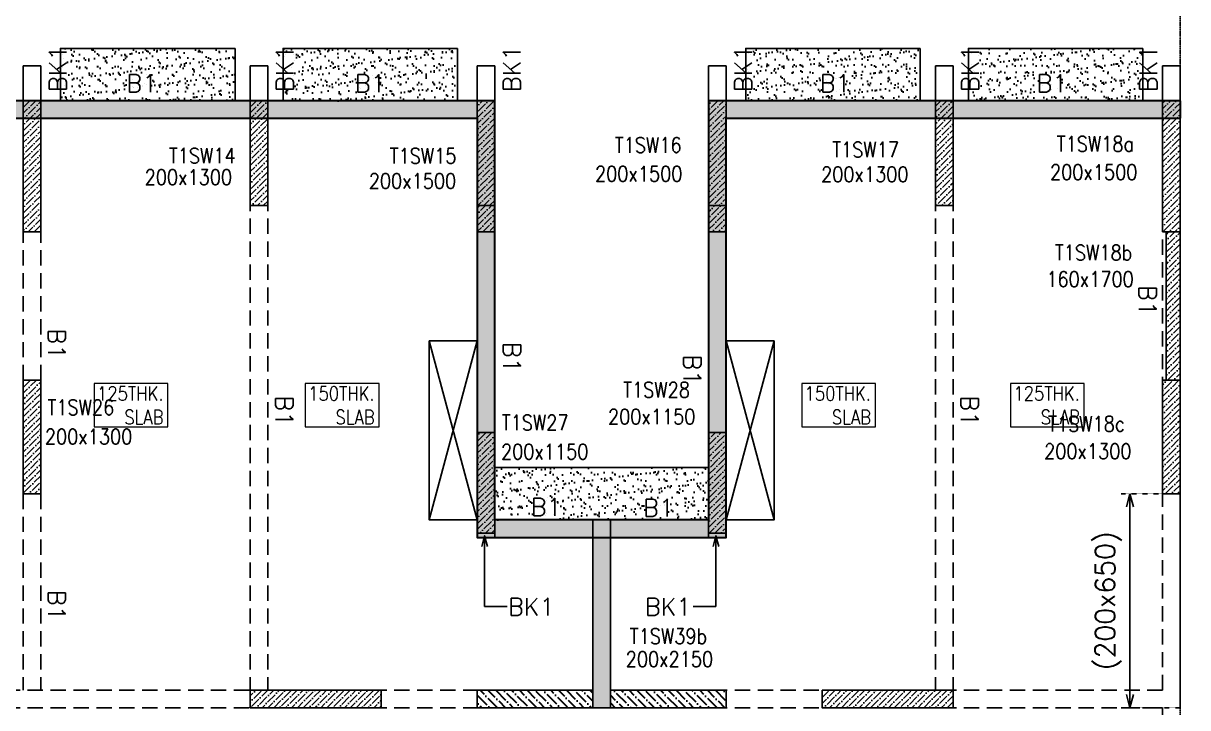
# Model space of a CAD drawing. Header units: millimetres. Extents: x 1078357 to 2594950, y -4969473 to -4636555.
# Drawn here: x 2314648 to 2327986, y -4654775 to -4646938 of the extents above; entities that cross this region are included whole.
import ezdxf

# ---------------------------------------------------------------- set-up
doc = ezdxf.new("R2010")
doc.units = ezdxf.units.MM
doc.header["$PDMODE"] = 35
for name, pattern in [('CENTER', [2, 1.25, -0.25, 0.25, -0.25]), ('CONTINOUS', [0]), ('DOT', [0.25, 0, -0.25]), ('HIDDEN', [0.375, 0.25, -0.125]), ('New Retail block$0$CONTINOUS', [0])]:
    doc.linetypes.add(name, pattern=pattern)
doc.layers.get('0').update_dxf_attribs({"lineweight": 0})
doc.layers.get('Defpoints').update_dxf_attribs({"lineweight": 0})
for name, color, linetype, lineweight in [('A-_ANOTDIMA_D-', 6, 'Continuous', 13), ('COL. NO.', 30, 'Continuous', 25), ('COL. SIZE', 7, 'Continuous', 25), ('HATCH', 8, 'Continuous', 30), ('RCC UPSTAND', 43, 'Continuous', 30), ('SLAB THK.', 6, 'Continuous', 0)]:
    doc.layers.add(name, color=color, linetype=linetype, lineweight=lineweight)
for name, color, linetype in [('B-200x450', 52, 'HIDDEN'), ('B-200x650', 241, 'HIDDEN'), ('BK1-200x650', 241, 'HIDDEN'), ('DROP SLAB', 8, 'Continuous'), ('EXPANSION JOINT', 10, 'HIDDEN'), ('EXPANTION JOINT', 240, 'Continuous'), ('NON STR. RCC WALL', 6, 'Continuous'), ('S-COLUMN_SHEAR WALL', 1, 'Continuous'), ('S-DIM', 2, 'Continuous'), ('S-PROJECTION', 54, 'New Retail block$0$CONTINOUS')]:
    doc.layers.add(name, color=color, linetype=linetype)
doc.styles.add('Roman', font='romans')
doc.styles.add('ROMANS', font='romans.shx', dxfattribs={"width": 0.85})
doc.dimstyles.new('HARESH', dxfattribs={"dimtxt": 150, "dimasz": 75, "dimexe": 0, "dimexo": 0, "dimgap": 25, "dimtad": 1, "dimdec": 0, "dimdsep": 46, "dimtxsty": 'Roman', "dimblk": 'OBLIQUE', "dimcen": 225, "dimdle": 25, "dimclrd": 2, "dimclre": 2, "dimclrt": 7, "dimadec": 8, "dimazin": 1, "dimtfac": 1, "dimtdec": 0, "dimtmove": 0, "dimatfit": 0, "dimfxl": 1, "dimlwd": -1, "dimlwe": -1, "dimarcsym": 0})
pattern_1 = [(315, (-1047861.91, 9339773.61), (123.47852166, -33.67596045), [158.75, -31.75, 0, -31.75])]
pattern_2 = [(45, (3219741.57, -9356948.105), (25.25697034, 92.60889125), [119.0625, -23.8125, 0, -23.8125])]
pattern_3 = [(45, (3275503.175, -9394779.674), (25.25697034, 92.60889125), [119.0625, -23.8125, 0, -23.8125])]
pattern_4 = [(45, (3238950.164, -9363849.92), (25.25697034, 92.60889125), [119.0625, -23.8125, 0, -23.8125])]

# ---------------------------------------------------------------- blocks, each defined once
blk = doc.blocks.new('_Oblique')
at = {"color": 0, "linetype": 'ByBlock', "lineweight": -2}
blk.add_line((-0.5, -0.5), (0.5, 0.5), dxfattribs=at)
blk = doc.blocks.new('*D1147')
at = {"layer": 'Defpoints', "color": 0, "linetype": 'CONTINOUS', "ltscale": 0.5, "transparency": 16777216}
for p in [(2328073, -4645812, 3), (2328073, -4645862), (2327898, -4647825, 0)]:
    blk.add_point(p, dxfattribs=at)
at = {"layer": 'EXPANTION JOINT', "color": 2, "linetype": 'DOT', "ltscale": 0.5, "transparency": 16777216}
for p, q in [((2327898, -4647825), (2327898, -4645762)), ((2328073, -4645812), (2328073, -4645962))]:
    blk.add_line(p, q, dxfattribs=at)
at = {"layer": 'EXPANTION JOINT', "color": 2, "linetype": 'CONTINOUS', "ltscale": 0.5, "transparency": 16777216}
for p, q in [((2327898, -4645862), (2327748, -4645862)), ((2327898, -4645862), (2328073, -4645862)), ((2328073, -4645862), (2331437, -4645862))]:
    blk.add_line(p, q, dxfattribs=at)
at = {"layer": 'EXPANTION JOINT', "color": 2, "linetype": 'CONTINOUS', "ltscale": 0.5, "transparency": 16777216, "xscale": 150, "yscale": 150, "zscale": 150}
blk.add_blockref('_Oblique', (2327898, -4645862), dxfattribs=at)
at = {"layer": 'EXPANTION JOINT', "color": 2, "linetype": 'CONTINOUS', "ltscale": 0.5, "transparency": 16777216, "xscale": 150, "yscale": 150, "zscale": 150, "rotation": 180}
blk.add_blockref('_Oblique', (2328073, -4645862), dxfattribs=at)
at = {"layer": 'EXPANTION JOINT', "color": 7, "linetype": 'CONTINOUS', "ltscale": 0.5, "transparency": 16777216, "char_height": 225, "attachment_point": 5, "style": 'Roman'}
for s, insert in [('175mm', (2329905, -4645674)), ('EXPANSION JOINT ', (2329905, -4646049))]:
    blk.add_mtext(s, dxfattribs=dict(at, insert=insert))
blk = doc.blocks.new('_Open30')
at = {"color": 0, "linetype": 'ByBlock', "lineweight": -2}
for p, q in [((-1, 0.268), (0, 0)), ((0, 0), (-1, -0.268)), ((0, 0), (-1, 0))]:
    blk.add_line(p, q, dxfattribs=at)
blk = doc.blocks.new('*D1148')
at = {"layer": 'Defpoints', "color": 0, "linetype": 'CONTINOUS', "ltscale": 0.5, "transparency": 16777216}
for p in [(2327898, -4652325, 0), (2327324, -4654775), (2327898, -4654775, 0)]:
    blk.add_point(p, dxfattribs=at)
at = {"layer": 'S-DIM', "color": 2, "linetype": 'DOT', "ltscale": 0.5, "transparency": 16777216}
for p, q in [((2327898, -4652325), (2327224, -4652325)), ((2327898, -4654775), (2327224, -4654775))]:
    blk.add_line(p, q, dxfattribs=at)
at = {"layer": 'S-DIM', "color": 2, "linetype": 'CONTINOUS', "ltscale": 0.5, "transparency": 16777216}
blk.add_line((2327324, -4652475), (2327324, -4654625), dxfattribs=at)
at = {"layer": 'S-DIM', "color": 2, "linetype": 'CONTINOUS', "ltscale": 0.5, "transparency": 16777216, "xscale": 150, "yscale": 150, "zscale": 150}
for p, rotation in [((2327324, -4652325), 90), ((2327324, -4654775), 270)]:
    blk.add_blockref('_Open30', p, dxfattribs=dict(at, rotation=rotation))
at = {"layer": 'S-DIM', "color": 7, "linetype": 'CONTINOUS', "ltscale": 0.5, "transparency": 16777216, "insert": (2327077, -4653550), "char_height": 225, "attachment_point": 5, "rotation": 90, "style": 'Roman'}
blk.add_mtext('(200x650)', dxfattribs=at)
blk = doc.blocks.new('G$CD63B60BD')
at = {"layer": 'COL. NO.', "linetype": 'Continuous', "style": 'ROMANS', "width": 0.85}
for s, p in [('T1SW16', (38076, 15305, -320)), ('T1SW18a', (43138, 15318, 0)), ('T1SW14', (32968, 15184, -270)), ('T1SW15', (35497, 15181, -320)), ('T1SW17', (40566, 15253, -320)), ('T1SW18b', (43117, 14074, 0)), ('T1SW28', (38171, 12503, -320)), ('T1SW26', (31577, 12301, -320)), ('T1SW27', (36781, 12127, -320)), ('T1SW18c', (43038, 12113, 0)), ('T1SW39b', (38247, 9681, -320))]:
    blk.add_text(s, height=175, dxfattribs=at).set_placement(p)
at = {"layer": 'COL. SIZE', "linetype": 'Continuous', "style": 'ROMANS', "width": 0.85}
for s, p in [('200x1300', (32691, 14937, -320)), ('200x1500', (37849, 14976, -320)), ('200x1300', (40439, 14970, -320)), ('200x1500', (43061, 14995, 0)), ('200x1500', (35258, 14894, -320)), ('160x1700', (43019, 13770, 0)), ('200x1150', (37998, 12195, -320)), ('200x1300', (31548, 11967, -320)), ('200x1150', (36772, 11794, -320)), ('200x1300', (42993, 11799, 0)), ('200x2150', (38201, 9419, -320))]:
    blk.add_text(s, height=175, dxfattribs=at).set_placement(p)

msp = doc.modelspace()

# ---------------------------------------------------------------- hatches: boundary and pattern name
at = {"ltscale": 700}
h = msp.add_hatch(dxfattribs=at)
h.set_pattern_fill('ANSI36', color=8, scale=15)
h.set_pattern_definition(pattern_4)
h.paths.add_polyline_path([(2314647.8, -4647825.1), (2314847.8, -4647825.1), (2314847.8, -4649325.1), (2314647.8, -4649325.1)])
h = msp.add_hatch(dxfattribs=at)
h.set_pattern_fill('ANSI36', color=8, scale=15)
h.set_pattern_definition(pattern_4)
h.paths.add_polyline_path([(2314847.8, -4647825.1), (2314647.8, -4647825.1), (2314647.8, -4649325.1), (2314847.8, -4649325.1)])
h = msp.add_hatch(dxfattribs=at)
h.set_pattern_fill('ANSI36', color=8, scale=15)
h.set_pattern_definition(pattern_4)
h.paths.add_polyline_path([(2319847.8, -4649025.1), (2320047.8, -4649025.1), (2320047.8, -4647825.1), (2319847.8, -4647825.1)])
h = msp.add_hatch(dxfattribs=at)
h.set_pattern_fill('ANSI36', color=8, scale=15)
h.set_pattern_definition(pattern_4)
h.paths.add_polyline_path([(2322497.8, -4649025.1), (2322497.8, -4647825.2), (2322697.8, -4647825.2), (2322697.8, -4649025.1)])
h = msp.add_hatch(dxfattribs=at)
h.set_pattern_fill('ANSI36', color=8, scale=15)
h.set_pattern_definition(pattern_4)
h.paths.add_polyline_path([(2327897.8, -4647825.2), (2327697.8, -4647825.2), (2327697.8, -4649325.1), (2327897.8, -4649325.1)])
h = msp.add_hatch(dxfattribs=at)
h.set_pattern_fill('ANSI36', color=8, scale=15)
h.set_pattern_definition(pattern_4)
h.paths.add_polyline_path([(2319847.7, -4652775.1), (2320047.7, -4652775.1), (2320047.7, -4651625.2), (2319847.7, -4651625.2)])
h = msp.add_hatch(dxfattribs=at)
h.set_pattern_fill('ANSI36', color=8, scale=15)
h.set_pattern_definition(pattern_4)
h.paths.add_polyline_path([(2322697.7, -4652775.2), (2322497.7, -4652775.2), (2322497.7, -4651625.1), (2322697.7, -4651625.1)])
at = {"layer": 'HATCH'}
h = msp.add_hatch(dxfattribs=at)
h.set_pattern_fill('AR-SAND', color=8, scale=3, angle=179.97015)
h.set_pattern_definition([(37.4701541, (-575135.8, 9339745.12), (-4.7236114, 146.8264517), [0, -115.824, 0, -129.54, 0, -123.825]), (7.4701541, (-575135.8, 9339745.12), (134.9689868, 214.9772528), [0, -62.484, 0, -104.394, 0, -40.005]), (327.4701541, (-575229.52, 9339745.16), (237.2979035, 0.3075449), [0, -38.1, 0, -137.16, 0, -179.07]), (317.4701541, (-575229.52, 9339745.16), (229.1017424, 66.759465), [0, -19.05, 0, -89.916, 0, -102.87])])
h.paths.add_polyline_path([(2317072.8, -4647225.1), (2315072.8, -4647225.1), (2315072.8, -4647825.1), (2317072.8, -4647825.1)])
h = msp.add_hatch(dxfattribs=at)
h.set_pattern_fill('AR-SAND', color=8, scale=3, angle=179.97015)
h.set_pattern_definition([(37.4701541, (-577685.8, 9339745.12), (-4.7236114, 146.8264517), [0, -115.824, 0, -129.54, 0, -123.825]), (7.4701541, (-577685.8, 9339745.12), (134.9689868, 214.9772528), [0, -62.484, 0, -104.394, 0, -40.005]), (327.4701541, (-577779.52, 9339745.16), (237.2979035, 0.3075449), [0, -38.1, 0, -137.16, 0, -179.07]), (317.4701541, (-577779.52, 9339745.16), (229.1017424, 66.759465), [0, -19.05, 0, -89.916, 0, -102.87])])
h.paths.add_polyline_path([(2319622.8, -4647225.1), (2317622.8, -4647225.1), (2317622.8, -4647825.1), (2319622.8, -4647825.1)])
h = msp.add_hatch(dxfattribs=at)
h.set_pattern_fill('AR-SAND', color=8, scale=3, angle=179.97015)
h.set_pattern_definition([(37.4701541, (-582985.8, 9339745.12), (-4.7236114, 146.8264517), [0, -115.824, 0, -129.54, 0, -123.825]), (7.4701541, (-582985.8, 9339745.12), (134.9689868, 214.9772528), [0, -62.484, 0, -104.394, 0, -40.005]), (327.4701541, (-583079.52, 9339745.16), (237.2979035, 0.3075449), [0, -38.1, 0, -137.16, 0, -179.07]), (317.4701541, (-583079.52, 9339745.16), (229.1017424, 66.759465), [0, -19.05, 0, -89.916, 0, -102.87])])
h.paths.add_polyline_path([(2324922.8, -4647225.1), (2322922.8, -4647225.1), (2322922.8, -4647825.1), (2324922.8, -4647825.1)])
h = msp.add_hatch(dxfattribs=at)
h.set_pattern_fill('AR-SAND', color=8, scale=3, angle=179.97015)
h.set_pattern_definition([(37.4701541, (-585535.8, 9339745.12), (-4.7236114, 146.8264517), [0, -115.824, 0, -129.54, 0, -123.825]), (7.4701541, (-585535.8, 9339745.12), (134.9689868, 214.9772528), [0, -62.484, 0, -104.394, 0, -40.005]), (327.4701541, (-585629.52, 9339745.16), (237.2979035, 0.3075449), [0, -38.1, 0, -137.16, 0, -179.07]), (317.4701541, (-585629.52, 9339745.16), (229.1017424, 66.759465), [0, -19.05, 0, -89.916, 0, -102.87])])
h.paths.add_polyline_path([(2327472.8, -4647225.1), (2325472.8, -4647225.1), (2325472.8, -4647825.1), (2327472.8, -4647825.1)])
h = msp.add_hatch(dxfattribs=at)
h.set_pattern_fill('AR-SAND', color=8, scale=3, angle=179.97015)
h.set_pattern_definition([(37.4701541, (-1674910.51, 14023714.23), (-4.72361136, 146.8264517), [0, -115.824, 0, -129.54, 0, -123.825]), (7.4701541, (-1674910.5, 14023714.23), (134.9689868, 214.9772528), [0, -62.484, 0, -104.394, 0, -40.005]), (327.4701541, (-1675004.23, 14023714.27), (237.2979035, 0.3075449), [0, -38.1, 0, -137.16, 0, -179.07]), (317.4701541, (-1675004.23, 14023714.27), (229.1017424, 66.759465), [0, -19.05, 0, -89.916, 0, -102.87])])
h.paths.add_polyline_path([(2322497.7, -4652025.1), (2320047.7, -4652025.1), (2320047.7, -4652625.1), (2322497.7, -4652625.1)])
at = {"layer": 'RCC UPSTAND', "linetype": 'CENTER', "ltscale": 700}
h = msp.add_hatch(dxfattribs=at)
h.set_pattern_fill('HONEY', color=8, scale=30)
h.set_pattern_definition([(0, (2286047.76, -4750426.6), (142.875, 82.48892), [95.25, -190.5]), (120, (2286047.76, -4750426.6), (-142.875, 82.48892), [95.25, -190.5]), (60, (2286047.76, -4750426.6), (3e-07, 164.97784), [-190.5, 95.25])])
h.paths.add_polyline_path([(2327897.7, -4648025.1), (2327897.7, -4647825.1), (2322497.7, -4647825.1), (2322497.7, -4652625.1), (2320047.7, -4652625.1), (2320047.7, -4647825.1), (2309447.7, -4647825.1), (2309447.7, -4652625.1), (2306997.7, -4652625.1), (2306997.7, -4647825.1), (2296397.7, -4647825.1), (2296397.7, -4652625.1), (2293947.7, -4652625.1), (2293947.7, -4647825.1), (2283347.7, -4647825.1), (2283347.7, -4652625.1), (2282022.7, -4652625.1), (2282022.7, -4654775.1), (2285897.7, -4654775.1), (2285897.7, -4656775.1), (2282022.7, -4656775.1), (2282022.7, -4658925.1), (2283347.7, -4658925.1), (2283347.7, -4663725.1), (2293947.7, -4663725.1), (2293947.7, -4658925.1), (2295272.7, -4658925.1), (2295272.7, -4656975.1), (2296522.7, -4656975.1), (2296522.7, -4656775.1), (2295072.7, -4656775.1), (2295072.7, -4658725.1), (2293747.7, -4658725.1), (2293747.7, -4663525.1), (2283547.7, -4663525.1), (2283547.7, -4658725.1), (2282222.7, -4658725.1), (2282222.7, -4656975.1), (2286097.7, -4656975.1), (2286097.7, -4654575.1), (2282222.7, -4654575.1), (2282222.7, -4652825.1), (2283547.7, -4652825.1), (2283547.7, -4648025.1), (2293747.7, -4648025.1), (2293747.7, -4652825.1), (2296597.7, -4652825.1), (2296597.7, -4648025.1), (2306797.7, -4648025.1), (2306797.7, -4652825.1), (2309647.7, -4652825.1), (2309647.7, -4648025.1), (2319847.7, -4648025.1), (2319847.7, -4652825.1), (2322697.7, -4652825.1), (2322697.7, -4648025.1)])
at = {"layer": 'RCC UPSTAND'}
h = msp.add_hatch(dxfattribs=at)
h.set_pattern_fill('ANSI36', color=8, scale=20, angle=270)
h.set_pattern_definition(pattern_1)
h.paths.add_polyline_path([(2321172.7, -4654575.7), (2319847.7, -4654575.4), (2319847.7, -4654774.9), (2321172.7, -4654775.1)])
h = msp.add_hatch(dxfattribs=at)
h.set_pattern_fill('ANSI36', color=8, scale=20, angle=270)
h.set_pattern_definition(pattern_1)
h.paths.add_polyline_path([(2322697.7, -4654575.7), (2321372.7, -4654575.4), (2321372.7, -4654774.9), (2322697.7, -4654775.1)])
at = {"layer": 'S-COLUMN_SHEAR WALL', "ltscale": 700}
h = msp.add_hatch(dxfattribs=at)
h.set_pattern_fill('ANSI36', color=8, scale=15)
h.set_pattern_definition([(45, (3265050.17, -9363849.94), (25.25697034, 92.60889125), [119.0625, -23.8125, 0, -23.8125])])
h.paths.add_polyline_path([(2317247.8, -4647825.1), (2317247.8, -4649025.2), (2317447.8, -4649025.2), (2317447.8, -4647825.1)])
h = msp.add_hatch(dxfattribs=at)
h.set_pattern_fill('ANSI36', color=8, scale=15)
h.set_pattern_definition(pattern_3)
h.paths.add_polyline_path([(2325097.8, -4647825.2), (2325097.8, -4649025.2), (2325297.8, -4649025.2), (2325297.8, -4647825.2)])
h = msp.add_hatch(dxfattribs=at)
h.set_pattern_fill('ANSI36', color=8, scale=15)
h.set_pattern_definition(pattern_2)
h.paths.add_polyline_path([(2320047.7, -4649025.1), (2320047.7, -4649325.1), (2319847.7, -4649325.1), (2319847.7, -4649025.1)])
h = msp.add_hatch(dxfattribs=at)
h.set_pattern_fill('ANSI36', color=8, scale=15)
h.set_pattern_definition(pattern_2)
h.paths.add_polyline_path([(2322697.7, -4649025.1), (2322697.7, -4649325.1), (2322497.7, -4649325.1), (2322497.7, -4649025.1)])
h = msp.add_hatch(dxfattribs=at)
h.set_pattern_fill('ANSI36', color=8, scale=15)
h.set_pattern_definition([(45, (3238950.164, -9363849.92), (25.25697034, 92.60889125), [119.0625, -23.8125, 0, -23.8125])])
h.paths.add_polyline_path([(2327897.7, -4651025.2), (2327737.7, -4651025.2), (2327737.7, -4649325.1), (2327897.7, -4649325.1)])
h = msp.add_hatch(dxfattribs=at)
h.set_pattern_fill('ANSI36', color=8, scale=15)
h.set_pattern_definition([(45, (3262078.176, -9394779.674), (25.25697034, 92.60889125), [119.0625, -23.8125, 0, -23.8125])])
h.paths.add_polyline_path([(2314847.7, -4652325.1), (2314847.7, -4651025.1), (2314647.7, -4651025.1), (2314647.7, -4652325.1)])
h = msp.add_hatch(dxfattribs=at)
h.set_pattern_fill('ANSI36', color=8, scale=15)
h.set_pattern_definition(pattern_3)
h.paths.add_polyline_path([(2327697.7, -4652325.1), (2327897.7, -4652325.1), (2327897.7, -4651025.1), (2327697.7, -4651025.1)])
h = msp.add_hatch(dxfattribs=at)
h.set_pattern_fill('ANSI36', color=8, scale=15)
h.set_pattern_definition([(45, (3275453.18, -9394779.674), (25.25697034, 92.60889125), [119.0625, -23.8125, 0, -23.8125])])
h.paths.add_polyline_path([(2321172.7, -4658925.1), (2321372.7, -4658925.1), (2321372.7, -4656775.1), (2321172.7, -4656775.1)])
h.paths.add_polyline_path([(2321172.7, -4652625.1), (2321372.7, -4652625.1), (2321372.7, -4654775.1), (2321172.7, -4654775.1)])
h = msp.add_hatch(dxfattribs=at)
h.set_pattern_fill('ANSI36', color=8, scale=15)
h.set_pattern_definition([(45, (3275553.18, -9394779.674), (25.25697034, 92.60889125), [119.0625, -23.8125, 0, -23.8125])])
h.paths.add_polyline_path([(2317247.8, -4654575.1), (2317247.8, -4654775.1), (2318747.8, -4654775.1), (2318747.8, -4654575.1)])
h = msp.add_hatch(dxfattribs=at)
h.set_pattern_fill('ANSI36', color=8, scale=15)
h.set_pattern_definition([(45, (3275453.18, -9394779.674), (25.25697034, 92.60889125), [119.0625, -23.8125, 0, -23.8125])])
h.paths.add_polyline_path([(2323797.8, -4654575.1), (2323797.8, -4654775.1), (2325297.8, -4654775.1), (2325297.8, -4654575.1)])

# ---------------------------------------------------------------- linework, layer by layer
at = {"layer": 'B-200x450', "linetype": 'HIDDEN', "ltscale": 500}
msp.add_line((2327697.8, -4656775.2, 0), (2327697.8, -4654775.1, 0), dxfattribs=at)
at = {"layer": 'B-200x650', "linetype": 'CONTINOUS', "ltscale": 700}
for p, q in [((2314847.7, -4647425.1, 0), (2314647.7, -4647425.1, 0)), ((2314647.7, -4647425.1, 0), (2314647.8, -4647825.1, 0)), ((2314847.7, -4647825.1, 0), (2314847.7, -4647425.1, 0)), ((2317447.8, -4647425.1, 0), (2317247.8, -4647425.1, 0)), ((2317247.8, -4647425.1, 0), (2317247.8, -4647825.1, 0)), ((2317447.8, -4647825.1, 0), (2317447.8, -4647425.1, 0)), ((2320047.7, -4647425.1, 0), (2319847.7, -4647425.1, 0)), ((2319847.7, -4647425.1, 0), (2319847.8, -4647825.1, 0)), ((2320047.7, -4647825.1, 0), (2320047.7, -4647425.1, 0)), ((2322697.7, -4647425.1, 0), (2322497.7, -4647425.1, 0)), ((2322497.7, -4647425.1, 0), (2322497.8, -4647825.1, 0)), ((2322697.7, -4647825.1, 0), (2322697.7, -4647425.1, 0)), ((2325297.8, -4647425.1, 0), (2325097.8, -4647425.1, 0)), ((2325097.8, -4647425.1, 0), (2325097.8, -4647825.1, 0)), ((2325297.8, -4647825.1, 0), (2325297.8, -4647425.1, 0)), ((2327897.8, -4647425.1, 0), (2327697.8, -4647425.1, 0)), ((2327697.8, -4647425.1, 0), (2327697.8, -4647825.1, 0)), ((2327897.8, -4647825.1, 0), (2327897.8, -4647425.1, 0)), ((2314647.7, -4647825.1, 0), (2309647.8, -4647825.1, 0)), ((2319847.7, -4647825.1, 0), (2314847.7, -4647825.1, 0)), ((2327697.8, -4647825.1, 0), (2322697.7, -4647825.1, 0)), ((2320047.7, -4649325.1, 0), (2320047.7, -4651825.1, 0)), ((2322497.7, -4649325.1, 0), (2322497.7, -4651825.1, 0)), ((2327897.8, -4654775, 0), (2327897.8, -4649325.1, 0)), ((2327897.8, -4651825.1, 0), (2327898.5, -4651825.1, 0)), ((2322497.7, -4652625.1, 0), (2320047.7, -4652625.1, 0))]:
    msp.add_line(p, q, dxfattribs=at)
at = {"layer": 'B-200x650', "linetype": 'HIDDEN', "ltscale": 700}
for p, q in [((2314647.7, -4648025.1, 0), (2309647.8, -4648025.1, 0)), ((2319847.7, -4648025.1, 0), (2314847.7, -4648025.1, 0)), ((2327697.8, -4648025.1, 0), (2322697.7, -4648025.1, 0)), ((2317247.7, -4648125.2, 0), (2317247.7, -4654575, 0)), ((2317447.7, -4648125.2, 0), (2317447.7, -4654575, 0)), ((2325097.7, -4648125.2, 0), (2325097.7, -4654575, 0)), ((2325297.7, -4648125.2, 0), (2325297.7, -4654575, 0)), ((2314647.7, -4651025.1, 0), (2314647.7, -4649325.1, 0)), ((2314847.7, -4651025.1, 0), (2314847.7, -4649325.1, 0)), ((2319847.7, -4649325.1, 0), (2319847.7, -4651825.1, 0)), ((2322697.7, -4649325.1, 0), (2322697.7, -4651825.1, 0)), ((2327697.8, -4654575, 0), (2327697.8, -4649325.1, 0)), ((2314647.7, -4652325.2, 0), (2314647.7, -4654575.1, 0)), ((2314847.7, -4652325.2, 0), (2314847.7, -4654575.1, 0)), ((2321172.7, -4652825.1, 0), (2320047.7, -4652825.1, 0)), ((2321372.7, -4652825.1, 0), (2322497.7, -4652825.1, 0)), ((2321172.7, -4654575, 0), (2295272.7, -4654575, 0)), ((2327697.8, -4654575, 0), (2321372.7, -4654575, 0)), ((2321172.7, -4654775, 0), (2295272.7, -4654775, 0)), ((2327697.8, -4654775, 0), (2321372.7, -4654775, 0))]:
    msp.add_line(p, q, dxfattribs=at)
at = {"layer": 'B-200x650', "ltscale": 700}
msp.add_line((2327897.8, -4651625.1, 0), (2327898.5, -4651625.1, 0), dxfattribs=at)
at = {"layer": 'BK1-200x650', "linetype": 'Continuous', "ltscale": 700, "elevation": 0}
for points in [[(2320047.8, -4652775.1), (2319847.8, -4652775.1), (2319847.8, -4652825.3), (2320047.8, -4652825.3)], [(2322697.8, -4652775.1), (2322497.8, -4652775.1), (2322497.8, -4652825.3), (2322697.8, -4652825.3)]]:
    msp.add_lwpolyline(points, close=True, dxfattribs=at)
at = {"layer": 'DROP SLAB', "color": 3, "linetype": 'CONTINOUS', "ltscale": 500}
for p, q in [((2319847.7, -4650575.2, 0), (2319297.7, -4652625.2, 0)), ((2319847.7, -4652625.2, 0), (2319297.7, -4650575.2, 0)), ((2322697.8, -4650575.2, 0), (2323247.8, -4652625.2, 0)), ((2322697.8, -4652625.2, 0), (2323247.8, -4650575.2, 0))]:
    msp.add_line(p, q, dxfattribs=at)
at = {"layer": 'DROP SLAB', "color": 3, "linetype": 'CONTINOUS', "ltscale": 500, "elevation": 0}
for points in [[(2319847.7, -4650575.2), (2319297.7, -4650575.2), (2319297.7, -4652625.2), (2319847.7, -4652625.2)], [(2322697.8, -4650575.2), (2323247.8, -4650575.2), (2323247.8, -4652625.2), (2322697.8, -4652625.2)]]:
    msp.add_lwpolyline(points, close=True, dxfattribs=at)
at = {"layer": 'EXPANSION JOINT'}
msp.add_line((2327897.8, -4645085.2, 0), (2327897.8, -4665417.7, 0), dxfattribs=at)
at = {"layer": 'NON STR. RCC WALL', "elevation": 0}
for points in [[(2320047.7, -4649025.1), (2320047.7, -4649325.1), (2319847.7, -4649325.1), (2319847.7, -4649025.1)], [(2322697.7, -4649025.1), (2322697.7, -4649325.1), (2322497.7, -4649325.1), (2322497.7, -4649025.1)], [(2321172.7, -4654575.7), (2319847.7, -4654575.4), (2319847.7, -4654774.9), (2321172.7, -4654775.1)], [(2322697.7, -4654575.7), (2321372.7, -4654575.4), (2321372.7, -4654774.9), (2322697.7, -4654775.1)]]:
    msp.add_lwpolyline(points, close=True, dxfattribs=at)
at = {"layer": 'RCC UPSTAND', "color": 1}
msp.add_line((2327897.7, -4647825.1, 0), (2327897.7, -4648025.1, 0), dxfattribs=at)
at = {"layer": 'RCC UPSTAND', "color": 1, "elevation": 0}
for points in [[(2327897.7, -4647825.1), (2322497.7, -4647825.1), (2322497.7, -4652625.1), (2320047.7, -4652625.1), (2320047.7, -4647825.1), (2309447.7, -4647825.1), (2309447.7, -4652625.1), (2306997.7, -4652625.1), (2306997.7, -4647825.1), (2296397.7, -4647825.1)], [(2296597.7, -4648025.1), (2306797.7, -4648025.1), (2306797.7, -4652825.1), (2309647.7, -4652825.1), (2309647.7, -4648025.1), (2319847.7, -4648025.1), (2319847.7, -4652825.1), (2322697.7, -4652825.1), (2322697.7, -4648025.1), (2327897.7, -4648025.1)]]:
    msp.add_lwpolyline(points, dxfattribs=at)
at = {"layer": 'S-COLUMN_SHEAR WALL', "color": 1, "lineweight": 25, "extrusion": (1.00316e-06, 1.91639e-11, 1), "elevation": 2.3}
for points in [[(2314847.8, -4647825.1), (2314647.8, -4647825.1), (2314647.8, -4649325.1), (2314847.8, -4649325.1)], [(2314847.7, -4652325.1), (2314647.7, -4652325.1), (2314647.7, -4651025.1), (2314847.7, -4651025.1)]]:
    msp.add_lwpolyline(points, close=True, dxfattribs=at)
at = {"layer": 'S-COLUMN_SHEAR WALL', "color": 1, "lineweight": 25, "extrusion": (-1.00316e-06, 2.11765e-11, 1), "elevation": -2.3}
for points in [[(2314647.8, -4647825.1), (2314847.8, -4647825.1), (2314847.8, -4649325.1), (2314647.8, -4649325.1)], [(2319847.8, -4647825.1), (2320047.8, -4647825.1), (2320047.7, -4649025.1), (2319847.7, -4649025.1)], [(2314647.7, -4652325.1), (2314847.7, -4652325.1), (2314847.7, -4651025.1), (2314647.7, -4651025.1)], [(2319847.7, -4652775.1), (2320047.7, -4652775.1), (2320047.7, -4651625.2), (2319847.7, -4651625.2)]]:
    msp.add_lwpolyline(points, close=True, dxfattribs=at)
at = {"layer": 'S-COLUMN_SHEAR WALL', "color": 1, "lineweight": 25, "elevation": 0}
for points in [[(2317247.8, -4647825.1), (2317447.8, -4647825.1), (2317447.8, -4649025.2), (2317247.8, -4649025.2)], [(2322697.8, -4647825.2), (2322497.8, -4647825.2), (2322497.7, -4649025.1), (2322697.7, -4649025.1)], [(2325097.8, -4647825.2), (2325297.8, -4647825.2), (2325297.8, -4649025.2), (2325097.8, -4649025.2)], [(2327897.8, -4647825.2), (2327697.8, -4647825.2), (2327697.8, -4649325.1), (2327897.8, -4649325.1)], [(2327697.7, -4652325.1), (2327897.7, -4652325.1), (2327897.7, -4651025.1), (2327697.7, -4651025.1)], [(2322697.7, -4652775.2), (2322497.7, -4652775.2), (2322497.7, -4651625.1), (2322697.7, -4651625.1)], [(2321172.7, -4652625.1), (2321372.7, -4652625.1), (2321372.7, -4654775.1), (2321172.7, -4654775.1)], [(2317247.8, -4654575.1), (2318747.8, -4654575.1), (2318747.8, -4654775.1), (2317247.8, -4654775.1)], [(2323797.8, -4654575.1), (2325297.8, -4654575.1), (2325297.8, -4654775.1), (2323797.8, -4654775.1)]]:
    msp.add_lwpolyline(points, close=True, dxfattribs=at)
at = {"layer": 'S-COLUMN_SHEAR WALL', "color": 1, "lineweight": 25, "extrusion": (1.00316e-06, -2.11765e-11, 1), "elevation": 2.3}
msp.add_lwpolyline([(2327897.7, -4651025.2), (2327737.7, -4651025.2), (2327737.7, -4649325.1), (2327897.7, -4649325.1)], close=True, dxfattribs=at)
at = {"layer": 'S-PROJECTION', "elevation": 0}
for points in [[(2317072.8, -4647225.1), (2315072.8, -4647225.1), (2315072.8, -4647825.1), (2317072.8, -4647825.1)], [(2319622.8, -4647225.1), (2317622.8, -4647225.1), (2317622.8, -4647825.1), (2319622.8, -4647825.1)], [(2324922.8, -4647225.1), (2322922.8, -4647225.1), (2322922.8, -4647825.1), (2324922.8, -4647825.1)], [(2327472.8, -4647225.1), (2325472.8, -4647225.1), (2325472.8, -4647825.1), (2327472.8, -4647825.1)], [(2322497.7, -4652025.1), (2320047.7, -4652025.1), (2320047.7, -4652625.1), (2322497.7, -4652625.1)]]:
    msp.add_lwpolyline(points, close=True, dxfattribs=at)
at = {"layer": 'SLAB THK.', "elevation": 0}
for points in [[(2316304.1, -4651062), (2315459.2, -4651062), (2315459.2, -4651557.8), (2316304.1, -4651557.8)], [(2318723.1, -4651062), (2317878.2, -4651062), (2317878.2, -4651557.8), (2318723.1, -4651557.8)], [(2324409.1, -4651062), (2323564.2, -4651062), (2323564.2, -4651557.8), (2324409.1, -4651557.8)], [(2326801.1, -4651062), (2325956.2, -4651062), (2325956.2, -4651557.8), (2326801.1, -4651557.8)]]:
    msp.add_lwpolyline(points, close=True, dxfattribs=at)

# ---------------------------------------------------------------- block references
at = {"layer": 'A-_ANOTDIMA_D-', "color": 2, "ltscale": 700}
msp.add_blockref('G$CD63B60BD', (2283347.7, -4663725.1, 0), dxfattribs=at)

# ---------------------------------------------------------------- texts
at = {"layer": 'B-200x650', "linetype": 'CONTINOUS', "ltscale": 700, "style": 'ROMANS'}
for s, rotation, p in [('BK1', 90, (2315143.4, -4647724.8, 50)), ('BK1', 90, (2317743.4, -4647724.8, 50)), ('BK1', 90, (2320343.4, -4647724.7, 50)), ('BK1', 90, (2322993.4, -4647724.8, 50)), ('BK1', 90, (2325593.4, -4647724.8, 50)), ('BK1', 90, (2327635, -4647724.8, 50)), ('B1', 359.99906, (2320461.9, -4652576.7, -2.7)), ('B1', 359.99906, (2321747.9, -4652585.6, -2.7))]:
    msp.add_text(s, height=200, rotation=rotation, dxfattribs=at).set_placement(p)
at = {"layer": 'B-200x650', "linetype": 'HIDDEN', "ltscale": 500, "style": 'ROMANS'}
for rotation, p in [(359.99906, (2315829.8, -4647724.8, -2.7)), (359.99906, (2318447.1, -4647724.8, -2.7)), (359.99906, (2323770.6, -4647724.8, -2.7)), (359.99906, (2326255.3, -4647724.8, -2.7)), (269.99906, (2327426.7, -4649936.9, -2.7)), (269.99906, (2314930.9, -4650432.8, -2.7)), (269.99906, (2320146.3, -4650587.3, -2.7)), (269.99906, (2322211.7, -4650730.1, -2.7)), (269.99906, (2317538.2, -4651200.1, -2.7)), (269.99906, (2325388.2, -4651200.1, -2.7)), (269.99906, (2314930.9, -4653427, -2.7))]:
    msp.add_text('B1', height=200, rotation=rotation, dxfattribs=at).set_placement(p)
at = {"layer": 'BK1-200x650', "linetype": 'Continuous', "ltscale": 700, "style": 'ROMANS'}
for rotation, p in [(359.99906, (2320200.9, -4653719.1, -2.7)), (0.00094, (2321768.9, -4653719.1, -2.7))]:
    msp.add_text('BK1', height=200, rotation=rotation, dxfattribs=at).set_placement(p)
at = {"layer": 'SLAB THK.', "char_height": 162, "width": 162, "attachment_point": 9, "rotation": 359.99906, "style": 'ROMANS'}
for s, insert in [('125THK.\\PSLAB', (2316253.1, -4651528.1, 0.1)), ('150THK.\\PSLAB', (2318672.1, -4651528.1, 0.1)), ('150THK.\\PSLAB', (2324358.1, -4651528.1, 0.1)), ('125THK.\\PSLAB', (2326750.1, -4651528.1, 0.1))]:
    msp.add_mtext(s, dxfattribs=dict(at, insert=insert))

# ---------------------------------------------------------------- dimensions: what is measured, and where the dimension line sits
at = {"layer": 'EXPANTION JOINT', "linetype": 'CONTINOUS', "ltscale": 0.5}
dim = msp.add_linear_dim(base=(2328072.8, -4645861.9, -2.8), p1=(2327897.8, -4647824.8, -2.8), p2=(2328072.8, -4645811.5, 0), text='175mm\\XEXPANSION JOINT ', dimstyle='HARESH', override={"dimtxt": 225, "dimasz": 150, "dimexe": 100, "dimgap": 75, "dimtxsty": 'Roman', "dimdle": 1, "dimfxl": 500, "dimarcsym": 1}, dxfattribs=at)
dim.commit()
dim.dimension.update_dxf_attribs({"geometry": '*D1147', "text_midpoint": (2329904.9, -4645861.9, -2.8)})
at = {"layer": 'S-DIM', "linetype": 'CONTINOUS', "ltscale": 0.5}
dim = msp.add_linear_dim(base=(2327323.7, -4654775.1, 0), p1=(2327897.8, -4652325.1, 0), p2=(2327897.8, -4654775.1, 0), angle=90, text='(200x650)', dimstyle='HARESH', override={"dimtxt": 225, "dimasz": 150, "dimexe": 100, "dimgap": 75, "dimtxsty": 'Roman', "dimblk1": 'Open30', "dimblk2": 'Open30', "dimsah": 1, "dimdle": 1, "dimfxl": 500, "dimarcsym": 1}, dxfattribs=at)
dim.commit()
dim.dimension.update_dxf_attribs({"geometry": '*D1148', "text_midpoint": (2327077.3, -4653550.1, 0)})

# ---------------------------------------------------------------- leaders
at = {"layer": 'BK1-200x650', "linetype": 'Continuous', "ltscale": 700}
for points in [[(2319931.3, -4652805.4, 0), (2319931.3, -4653616.8, 0), (2320190.1, -4653616.8, 0)], [(2322581.3, -4652805.4, 0), (2322581.3, -4653616.8, 0), (2322322.5, -4653616.8, 0)]]:
    msp.add_leader(points, dimstyle='HARESH', override={"dimasz": 125, "dimgap": 25, "dimtad": 0, "dimldrblk": 'Open30'}, dxfattribs=at)

doc.saveas('drawing.dxf')
